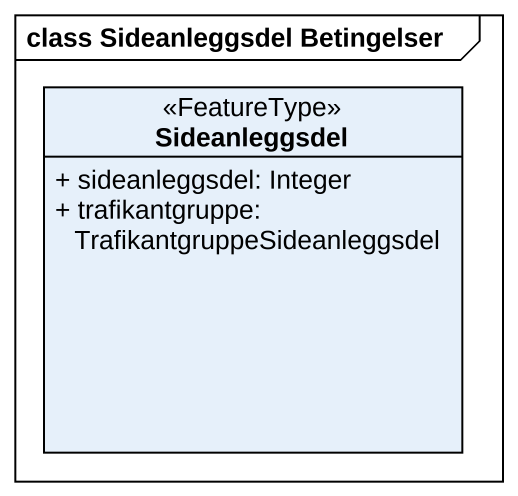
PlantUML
@startuml
mainframe class Sideanleggsdel Betingelser
hide circle
hide empty members
skinparam classAttributeIconSize 0
class Sideanleggsdel <<FeatureType>> {
  + sideanleggsdel: Integer
  + trafikantgruppe: TrafikantgruppeSideanleggsdel
}
@enduml
